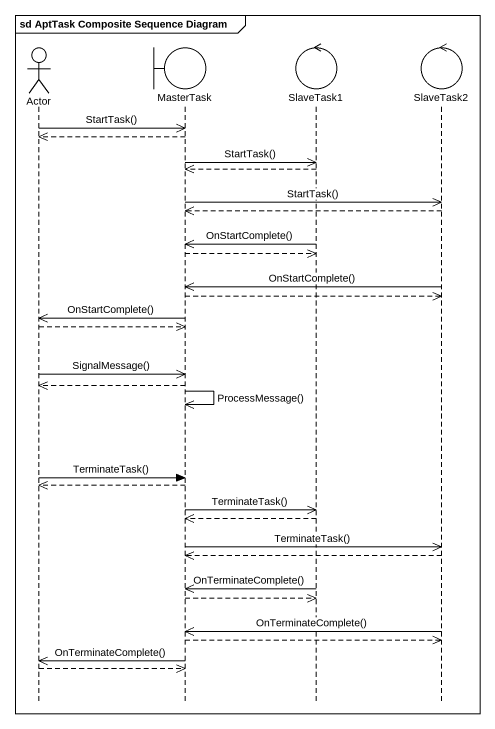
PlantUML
@startuml
mainframe sd AptTask Composite Sequence Diagram
hide footbox
actor "Actor" as Actor_
boundary MasterTask
control SlaveTask1
control SlaveTask2

Actor_ ->> MasterTask : StartTask()
MasterTask -->> Actor_
MasterTask ->> SlaveTask1 : StartTask()
SlaveTask1 -->> MasterTask
MasterTask ->> SlaveTask2 : StartTask()
SlaveTask2 -->> MasterTask
SlaveTask1 ->> MasterTask : OnStartComplete()
MasterTask -->> SlaveTask1
SlaveTask2 ->> MasterTask : OnStartComplete()
MasterTask -->> SlaveTask2
MasterTask ->> Actor_ : OnStartComplete()
Actor_ -->> MasterTask
Actor_ ->> MasterTask : SignalMessage()
MasterTask -->> Actor_
MasterTask ->> MasterTask : ProcessMessage()
Actor_ -> MasterTask : TerminateTask()
MasterTask -->> Actor_
MasterTask ->> SlaveTask1 : TerminateTask()
SlaveTask1 -->> MasterTask
MasterTask ->> SlaveTask2 : TerminateTask()
SlaveTask2 -->> MasterTask
SlaveTask1 ->> MasterTask : OnTerminateComplete()
MasterTask -->> SlaveTask1
SlaveTask2 ->> MasterTask : OnTerminateComplete()
MasterTask -->> SlaveTask2
MasterTask ->> Actor_ : OnTerminateComplete()
Actor_ -->> MasterTask
@enduml
